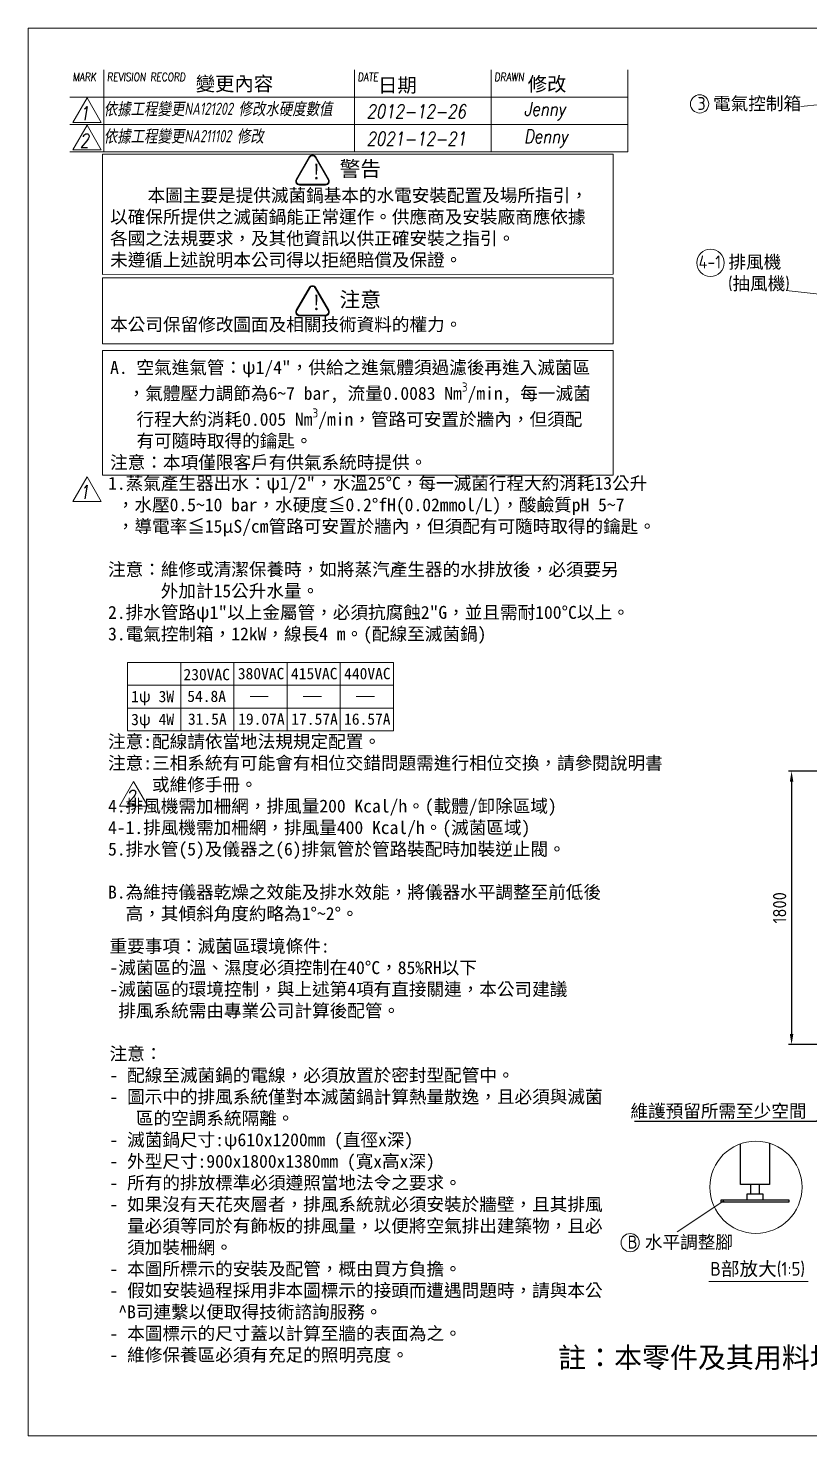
# Model space of a CAD drawing. Header units: millimetres. Extents: x -189900 to -176715, y -7867 to 1403.
# Drawn here: x -189900 to -184754, y -7867 to 1403 of the extents above; entities that cross this region are included whole.
import ezdxf

# ---------------------------------------------------------------- set-up
doc = ezdxf.new("R2010")
doc.units = ezdxf.units.MM
doc.header["$MEASUREMENT"] = 0
doc.layers.get('0').update_dxf_attribs({"lineweight": 25})
for name, color, linetype, lineweight in [('D', 3, 'Continuous', 13), ('F', 7, 'Continuous', 15), ('T', 4, 'Continuous', 15)]:
    doc.layers.add(name, color=color, linetype=linetype, lineweight=lineweight)
doc.styles.get("Standard").update_dxf_attribs({"font": 'KAIU.TTF'})
doc.styles.add('STU25', font='isocp2.shx')
doc.styles.add('Text', font='romans.shx', dxfattribs={"width": 0.8, "oblique": 10})
doc.dimstyles.new('STU25', dxfattribs={"dimscale": 35, "dimtxt": 2.5, "dimasz": 2, "dimexe": 0.6, "dimexo": 1, "dimgap": 1, "dimtad": 1, "dimdsep": 46, "dimtxsty": 'STU25', "dimcen": 2, "dimazin": 2, "dimtfac": 1, "dimtmove": 0, "dimatfit": 3, "dimfxl": 0, "dimtolj": 1, "dimtzin": 0, "dimarcsym": 0})
doc.dimstyles.new('STU25$7', dxfattribs={"dimscale": 35, "dimtxt": 2.5, "dimasz": 2, "dimexe": 1.25, "dimexo": 0.625, "dimgap": 1, "dimtad": 0, "dimdec": 4, "dimdsep": 46, "dimtxsty": 'STU25', "dimcen": 2.5, "dimazin": 2, "dimtfac": 1, "dimtdec": 4, "dimtmove": 0, "dimatfit": 3, "dimfxl": 0, "dimtolj": 1, "dimtzin": 0, "dimarcsym": 0})

# ---------------------------------------------------------------- blocks, each defined once
blk = doc.blocks.new('*D7')
at = {"layer": 'D', "color": 0, "lineweight": -2}
for p, q in [((-183926.8, -3490), (-184894.9, -3490)), ((-184873.9, -3560), (-184873.9, -5220)), ((-183921.3, -5290), (-184894.9, -5290))]:
    blk.add_line(p, q, dxfattribs=at)
at = {"layer": 'D', "color": 0}
for points in [[(-184862.3, -3560), (-184885.6, -3560), (-184873.9, -3490)], [(-184885.6, -5220), (-184862.3, -5220), (-184873.9, -5290)]]:
    blk.add_solid(points, dxfattribs=at)
at = {"layer": 'Defpoints', "color": 0}
for p in [(-183891.8, -3490), (-184873.9, -5290), (-183886.3, -5290)]:
    blk.add_point(p, dxfattribs=at)
at = {"layer": 'D', "color": 0, "insert": (-184952.7, -4390), "char_height": 87.5, "attachment_point": 5, "rotation": 90, "style": 'STU25'}
blk.add_mtext('\\A1;1800', dxfattribs=at)

msp = doc.modelspace()

# ---------------------------------------------------------------- hatches: boundary and pattern name
at = {"layer": 'D'}
h = msp.add_hatch(color=11, dxfattribs=at)
edge = h.paths.add_edge_path()
edge.add_line((-188049.963, 554.948), (-188135.322, 407.102))
edge.add_arc((-188113.671, 394.602), 25, 149.9999999, 270)
edge.add_line((-188113.671, 369.602), (-187942.953, 369.602))
edge.add_arc((-187942.953, 394.602), 25, 270, 389.9999999)
edge.add_line((-187921.303, 407.102), (-188006.662, 554.948))
edge.add_arc((-188028.312, 542.448), 25, 30, 150)
edge = h.paths.add_edge_path(flags=16)
edge.add_arc((-188028.312, 542.448), 20, 30, 150)
edge.add_line((-188045.633, 552.448), (-188130.992, 404.602))
edge.add_arc((-188113.671, 394.602), 20, 149.9999999, 270)
edge.add_line((-188113.671, 374.602), (-187942.953, 374.602))
edge.add_arc((-187942.953, 394.602), 20, 270, 389.9999999)
edge.add_line((-187925.633, 404.602), (-188010.992, 552.448))
h = msp.add_hatch(color=11, dxfattribs=at)
edge = h.paths.add_edge_path()
edge.add_ellipse((-188113.671, -466.612), major_axis=(25, 0), ratio=1, start_angle=149.9999999, end_angle=270)
edge.add_line((-188113.671, -491.612), (-187942.953, -491.612))
edge.add_ellipse((-187942.953, -466.612), major_axis=(25, 0), ratio=1, start_angle=270, end_angle=389.9999999)
edge.add_line((-187921.303, -454.112), (-188006.662, -306.266))
edge.add_ellipse((-188028.312, -318.766), major_axis=(25, 0), ratio=1, start_angle=30, end_angle=150)
edge.add_line((-188049.963, -306.266), (-188135.322, -454.112))
edge = h.paths.add_edge_path(flags=16)
edge.add_ellipse((-188113.671, -466.612), major_axis=(20, 0), ratio=1, start_angle=149.9999999, end_angle=270)
edge.add_line((-188113.671, -486.612), (-187942.953, -486.612))
edge.add_ellipse((-187942.953, -466.612), major_axis=(20, 0), ratio=1, start_angle=270, end_angle=389.9999999)
edge.add_line((-187925.633, -456.612), (-188010.992, -308.766))
edge.add_ellipse((-188028.312, -318.766), major_axis=(20, 0), ratio=1, start_angle=30, end_angle=150)
edge.add_line((-188045.633, -308.766), (-188130.992, -456.612))

# ---------------------------------------------------------------- linework, layer by layer
for p, q in [((-185209.678, -6212.644), (-185209.678, -5943.819)), ((-185019.678, -5939.844), (-185019.678, -6212.644)), ((-185019.678, -6212.644), (-185209.678, -6212.644)), ((-185166.64, -6312.644), (-185166.64, -6272.644)), ((-185166.64, -6272.644), (-185062.717, -6272.644)), ((-185144.678, -6212.644), (-185144.678, -6272.644)), ((-185084.678, -6272.644), (-185084.678, -6212.644)), ((-185062.717, -6272.644), (-185062.717, -6312.644)), ((-185337.178, -6327.644), (-185337.178, -6312.644)), ((-185337.178, -6312.644), (-184892.178, -6312.644)), ((-184892.178, -6327.644), (-185337.178, -6327.644)), ((-184892.178, -6312.644), (-184892.178, -6327.644))]:
    msp.add_line(p, q)
for p, q in [((-184358.155, 933.347), (-184812.635, 886.346)), ((-183524.124, -480.565), (-184910.701, -323.665)), ((-189246.058, -2774.102), (-189246.058, -3224.102)), ((-189246.058, -2774.102), (-187496.058, -2774.102)), ((-188896.058, -2774.102), (-188896.058, -3224.102)), ((-188546.058, -2774.102), (-188546.058, -3224.102)), ((-188196.058, -2774.102), (-188196.058, -3224.102)), ((-187846.058, -2774.102), (-187846.058, -3224.102)), ((-187496.058, -2774.102), (-187496.058, -3224.102)), ((-189246.058, -2924.102), (-187496.058, -2924.102)), ((-189246.058, -3074.102), (-187496.058, -3074.102)), ((-189246.058, -3224.102), (-187496.058, -3224.102)), ((-185319.243, -6318.944), (-185627.288, -6523.284)), ((-185418.818, -6850.875), (-184765.615, -6850.875))]:
    msp.add_line(p, q, dxfattribs=at)
at = {"layer": 'D', "color": 11}
for p, q in [((-188049.963, 554.948), (-188135.322, 407.102)), ((-188045.633, 552.448), (-188130.992, 404.602)), ((-188010.992, 552.448), (-187925.633, 404.602)), ((-188006.662, 554.948), (-187921.303, 407.102)), ((-188113.671, 374.602), (-187942.953, 374.602)), ((-188113.671, 369.602), (-187942.953, 369.602)), ((-188049.963, -306.266), (-188135.322, -454.112)), ((-188045.633, -308.766), (-188130.992, -456.612)), ((-188010.992, -308.766), (-187925.633, -456.612)), ((-188006.662, -306.266), (-187921.303, -454.112)), ((-188113.671, -486.612), (-187942.953, -486.612)), ((-188113.671, -491.612), (-187942.953, -491.612)), ((-188439.783, -2999.102), (-188320.101, -2999.102)), ((-188089.783, -2999.102), (-187970.101, -2999.102)), ((-187739.783, -2999.102), (-187620.101, -2999.102))]:
    msp.add_line(p, q, dxfattribs=at)
for points in [[(-189411.557, 572.212), (-186048.907, 573.031), (-186048.907, -217.645), (-189411.557, -218.464)], [(-189411.557, -241.94), (-186048.907, -241.121), (-186048.907, -676.943), (-189411.557, -676.943)], [(-189411.557, -719.511), (-186048.907, -719.511), (-186048.907, -1540.579), (-189411.557, -1540.579)]]:
    msp.add_lwpolyline(points, close=True, dxfattribs=at)
at = {"layer": 'D'}
for centre, radius in [((-185479.747, 904.009), 60), ((-185408.338, -141.963), 90), ((-185108.643, -6230.257), 303.734), ((-185936.645, -6594.945), 60)]:
    msp.add_circle(centre, radius, dxfattribs=at)
at = {"layer": 'D', "color": 11}
for centre, radius, start, end in [((-188028.312, 542.448), 25, 30, 150), ((-188028.312, 542.448), 20, 30, 150), ((-188113.671, 394.602), 25, 149.9999999, 270), ((-188113.671, 394.602), 20, 149.9999999, 270), ((-187942.953, 394.602), 25, 270, 29.9999999), ((-187942.953, 394.602), 20, 270, 29.9999999), ((-188028.312, -318.766), 25, 30, 150), ((-188028.312, -318.766), 20, 30, 150), ((-188113.671, -466.612), 25, 149.9999999, 270), ((-188113.671, -466.612), 20, 149.9999999, 270), ((-187942.953, -466.612), 25, 270, 29.9999999), ((-187942.953, -466.612), 20, 270, 29.9999999)]:
    msp.add_arc(centre, radius, start, end, dxfattribs=at)
at = {"layer": 'F', "color": 7}
for p, q in [((-189401.389, 1128.835), (-189401.389, 588.835)), ((-187751.239, 588.835), (-187751.239, 1128.835)), ((-186851.239, 588.835), (-186851.239, 1128.835)), ((-185951.239, 588.835), (-185951.239, 1128.835)), ((-185951.239, 948.835), (-189626.389, 948.835)), ((-189626.389, 768.835), (-185951.239, 768.835)), ((-189626.389, 588.835), (-185951.239, 588.835))]:
    msp.add_line(p, q, dxfattribs=at)
at = {"layer": 'F'}
msp.add_line((-185951.239, 1128.835), (-185951.239, 588.835), dxfattribs=at)
at = {"layer": 'F', "color": 6}
msp.add_lwpolyline([(-189900.41, 1402.856), (-189900.41, -7867.144), (-176715.41, -7867.144), (-176715.41, 1402.856)], close=True, dxfattribs=at)
msp.add_lwpolyline([(-189900.41, 1402.856), (-189900.41, -7867.144), (-176715.41, -7867.144), (-176715.41, 1402.856)], close=True, dxfattribs=at)
at = {"layer": 'F', "color": 7}
for points in [[(-189512.173, 943.166), (-189605.664, 781.235), (-189418.682, 781.235)], [(-189512.173, 763.166), (-189605.664, 601.235), (-189418.682, 601.235)], [(-189512.173, -1551.49), (-189605.664, -1713.421), (-189418.682, -1713.421)], [(-189206.266, -3558.784), (-189299.757, -3720.715), (-189112.776, -3720.715)]]:
    msp.add_lwpolyline(points, close=True, dxfattribs=at)

# ---------------------------------------------------------------- texts
at = {"lineweight": -3}
for s, p in [('變更內容', (-188797.055, 990.05)), ('日期', (-187596.894, 981.15)), ('修改', (-186611.416, 988.27))]:
    msp.add_text(s, height=93.4085, dxfattribs=at).set_placement(p)
at = {"insert": (-186411.156, -7284.163), "char_height": 135.00867, "attachment_point": 1, "style": 'STU25'}
msp.add_mtext('{\\f標楷體|b0|i0|c136|p65;註：本零件及其用料均須符合}RoHS{\\f標楷體|b0|i0|c136|p65;指令。}', dxfattribs=at)
at = {"layer": 'D', "attachment_point": 1}
for s, insert, char_height in [('{\\Fisocp2.shx;\\C3;3 \\f標楷體|b0|i0|c136|p65;電氣控制箱}', (-185493.526, 949.401), 85), ('{\\Fisocp2.shx;\\C3;4-1 \\f標楷體|b0|i0|c136|p65;排風機\\P\\Fisocp2.shx;    (\\f標楷體|b0|i0|c136|p65;抽風機\\Fisocp2.shx;)}', (-185485.922, -94.249), 85), ('{\\C3;維護預留所需至少空間}', (-185934.942, -5685.391), 85), ('{\\Fisocp2.shx;\\C3;B \\f標楷體|b0|i0|c136|p65;水平調整腳}', (-185953.473, -6548.623), 85), ('{\\Fisocp2.shx;\\C11;B\\f標楷體|b0|i0|c136|p65;部放大\\Fisocp2.shx;(1:5)}', (-185408.584, -6722.385), 90)]:
    msp.add_mtext(s, dxfattribs=dict(at, insert=insert, char_height=char_height))
at = {"layer": 'D', "color": 11, "attachment_point": 1, "style": 'STU25'}
for s, insert, char_height in [('{\\f標楷體|b0|i0|c136|p65;!}', (-188036.623, 507.718), 100), ('{\\f標楷體|b0|i0|c136|p65;警告}', (-187850.111, 527.086), 100), ('\\A1;\\P{\\f標楷體|b0|i0|c136|p65;    \\H0.2353x; \\H4.25x;本圖主要是提供滅菌鍋基本的水電安裝配置及場所指引，\\P以確保所提供之滅菌鍋能正常運作。供應商及安裝廠商應依據\\P各國之法規要求，及其他資訊以供正確安裝之指引。\\P未遵循上述說明本公司得以拒絕賠償及保證。\\P\\P\\P本公司保留修改圖面及相關技術資料的權力。\\P\\PA. 空氣進氣管：ψ1/4"，供給之進氣體須過濾後再進入滅菌區\\P  ，氣體壓力調節為6~7 bar, 流量0.0083 Nm\\Fisocp2.shx;\\H0.7x;\\S3^ ;\\f標楷體|b0|i0|c136|p65;\\H1.429x;/min, 每一滅菌\\P   行程大約消耗0.005 Nm\\Fisocp2.shx;\\H0.7x;\\S3^ ;\\f標楷體|b0|i0|c136|p65;\\H1.429x;/min，管路可安置於牆內，但須配\\P   有可隨時取得的鑰匙。\\P注意：本項僅限客戶有供氣系統時提供。}', (-189360.866, 486.303), 85), ('{\\f標楷體|b0|i0|c136|p65;!}', (-188036.623, -353.496), 100), ('{\\f標楷體|b0|i0|c136|p65;注意}', (-187850.111, -334.127), 100), ('{\\f標楷體|b0|i0|c136|p65;1.蒸氣產生器出水：ψ1/2"，水溫25%%DC，每一滅菌行程大約消耗13公升\\P ，水壓0.5~10 bar，水硬度≦0.2%%DfH(0.02mmol/L)，酸鹼質pH 5~7\\P ，導電率≦15μS/cm管路可安置於牆內，但須配有可隨時取得的鑰匙。\\P\\P注意：維修或清潔保養時，如將蒸汽產生器的水排放後，必須要另\\P      外加計15公升水量。\\P2.排水管路ψ1"以上金屬管，必須抗腐蝕2"G，並且需耐100%%DC以上。 \\P3.電氣控制箱，12kW，線長4 m。(配線至滅菌鍋)\\P\\P\\P\\P\\P注意:配線請依當地法規規定配置。\\P\\fDFKai-SB|b0|i0|c136|p65;注意:三相系統有可能會有相位交錯問題需進行相位交換，請參閱說明書\\P     或維修手冊。\\f標楷體|b0|i0|c136|p65; \\P4.排風機需加柵網，排風量200 Kcal/h。(載體/卸除區域)\\P4-1.排風機需加柵網，排風量400 Kcal/h。(滅菌區域)\\P5.排水管(5)及儀器之(6)排氣管於管路裝配時加裝逆止閥。\\P\\PB.為維持儀器乾燥之效能及排水效能，將儀器水平調整至前低後\\P  高，其傾斜角度約略為1%%D~2%%D。}', (-189374.367, -1551.773), 85), ('{\\f標楷體|b0|i0|c136|p65;230VAC}', (-188877.815, -2816.053), 75), ('{\\f標楷體|b0|i0|c136|p65;380VAC}', (-188519.931, -2809.867), 75), ('{\\f標楷體|b0|i0|c136|p65;415VAC}', (-188169.931, -2809.867), 75), ('{\\f標楷體|b0|i0|c136|p65;440VAC}', (-187819.931, -2809.867), 75), ('{\\f標楷體|b0|i0|c136|p65;1ψ 3W}', (-189222.25, -2961.019), 75), ('{\\f標楷體|b0|i0|c136|p65;54.8A}', (-188852.872, -2959.422), 75), ('{\\f標楷體|b0|i0|c136|p65;3ψ 4W}', (-189222.25, -3112.092), 75), ('{\\f標楷體|b0|i0|c136|p65;31.5A}', (-188848.541, -3109.422), 75), ('{\\f標楷體|b0|i0|c136|p65;19.07A}', (-188517.607, -3109.422), 75), ('{\\f標楷體|b0|i0|c136|p65;17.57A}', (-188167.666, -3109.422), 75), ('{\\f標楷體|b0|i0|c136|p65;16.57A}', (-187820.535, -3109.422), 75), ('{\\f標楷體|b0|i0|c136|p65;重要事項：滅菌區環境條件:\\P-滅菌區的溫、濕度必須控制在40%%DC，85%RH以下\\P-滅菌區的環境控制，與上述第4項有直接關連，本公司建議\\P 排風系統需由專業公司計算後配管。\\P\\P注意：\\P- 配線至滅菌鍋的電線，必須放置於密封型配管中。\\P- 圖示中的排風系統僅對本滅菌鍋計算熱量散逸，且必須與滅菌\\P   區的空調系統隔離。\\P- 滅菌鍋尺寸:ψ610x1200mm (直徑x深)\\P- 外型尺寸:900x1800x1380mm (寬x高x深)\\P- 所有的排放標準必須遵照當地法令之要求。\\P- 如果沒有天花夾層者，排風系統就必須安裝於牆壁，且其排風\\P  量必須等同於有飾板的排風量，以便將空氣排出建築物，且必\\P  須加裝柵網。\\P- 本圖所標示的安裝及配管，概由買方負擔。\\P- 假如安裝過程採用非本圖標示的接頭而遭遇問題時，請與本公\\P ^B司連繫以便取得技術諮詢服務。\\P- 本圖標示的尺寸蓋以計算至牆的表面為之。\\P- 維修保養區必須有充足的照明亮度。}', (-189364.434, -4599.539), 85)]:
    msp.add_mtext(s, dxfattribs=dict(at, insert=insert, char_height=char_height))
at = {"layer": 'F', "color": 1, "lineweight": 15, "style": 'Text', "oblique": 5, "width": 0.8}
for s, p in [('MARK', (-189606.487, 1054.535)), ('REVISION RECORD', (-189381.487, 1054.535)), ('DATE', (-187731.337, 1054.535)), ('DRAWN', (-186831.337, 1054.535))]:
    msp.add_text(s, height=54, dxfattribs=at).set_placement(p)
at = {"layer": 'T', "lineweight": 20, "style": 'Text', "oblique": 10, "width": 0.8}
for s, p in [('1', (-189561.111, 797.708)), ('2012-12-26', (-187672.141, 809.751)), ('Jenny', (-186635.682, 825.551)), ('2', (-189561.111, 617.708)), ('2021-12-21', (-187672.141, 629.751)), ('Denny', (-186635.682, 645.551)), ('1', (-189561.111, -1696.948)), ('2', (-189255.204, -3704.242))]:
    msp.add_text(s, height=90, dxfattribs=at).set_placement(p)
at = {"layer": 'T', "linetype": 'Continuous', "lineweight": 20, "char_height": 80.9991, "attachment_point": 1, "style": 'Text'}
for s, insert in [('{\\fDFKai-SB|b0|i0|c136|p65;依據工程變更\\Fisocp2.shx;NA121202 \\fDFKai-SB|b0|i0|c136|p65;修改水硬度數值}', (-189401.934, 912.369)), ('{\\fDFKai-SB|b0|i0|c136|p65;依據工程變更\\Fisocp2.shx|c136;NA211102 \\fDFKai-SB|b0|i0|c136|p65;修改}', (-189401.934, 732.369))]:
    msp.add_mtext(s, dxfattribs=dict(at, insert=insert))

# ---------------------------------------------------------------- dimensions: what is measured, and where the dimension line sits
at = {"layer": 'D'}
dim = msp.add_linear_dim(base=(-184873.917, -5290.03), p1=(-183891.846, -3490.03), p2=(-183886.346, -5290.03), angle=90, dimstyle='STU25', dxfattribs=at)
dim.commit()
dim.dimension.update_dxf_attribs({"geometry": '*D7', "text_midpoint": (-184873.917, -4390.03), "dimtype": 160})

# ---------------------------------------------------------------- leaders
msp.add_leader([(-184442.453, -5638.294), (-184711.896, -5798.143), (-185907.919, -5798.143)], dimstyle='STU25$7', override={"dimgap": 1, "dimtad": 0}, dxfattribs=at)

doc.saveas('drawing.dxf')
